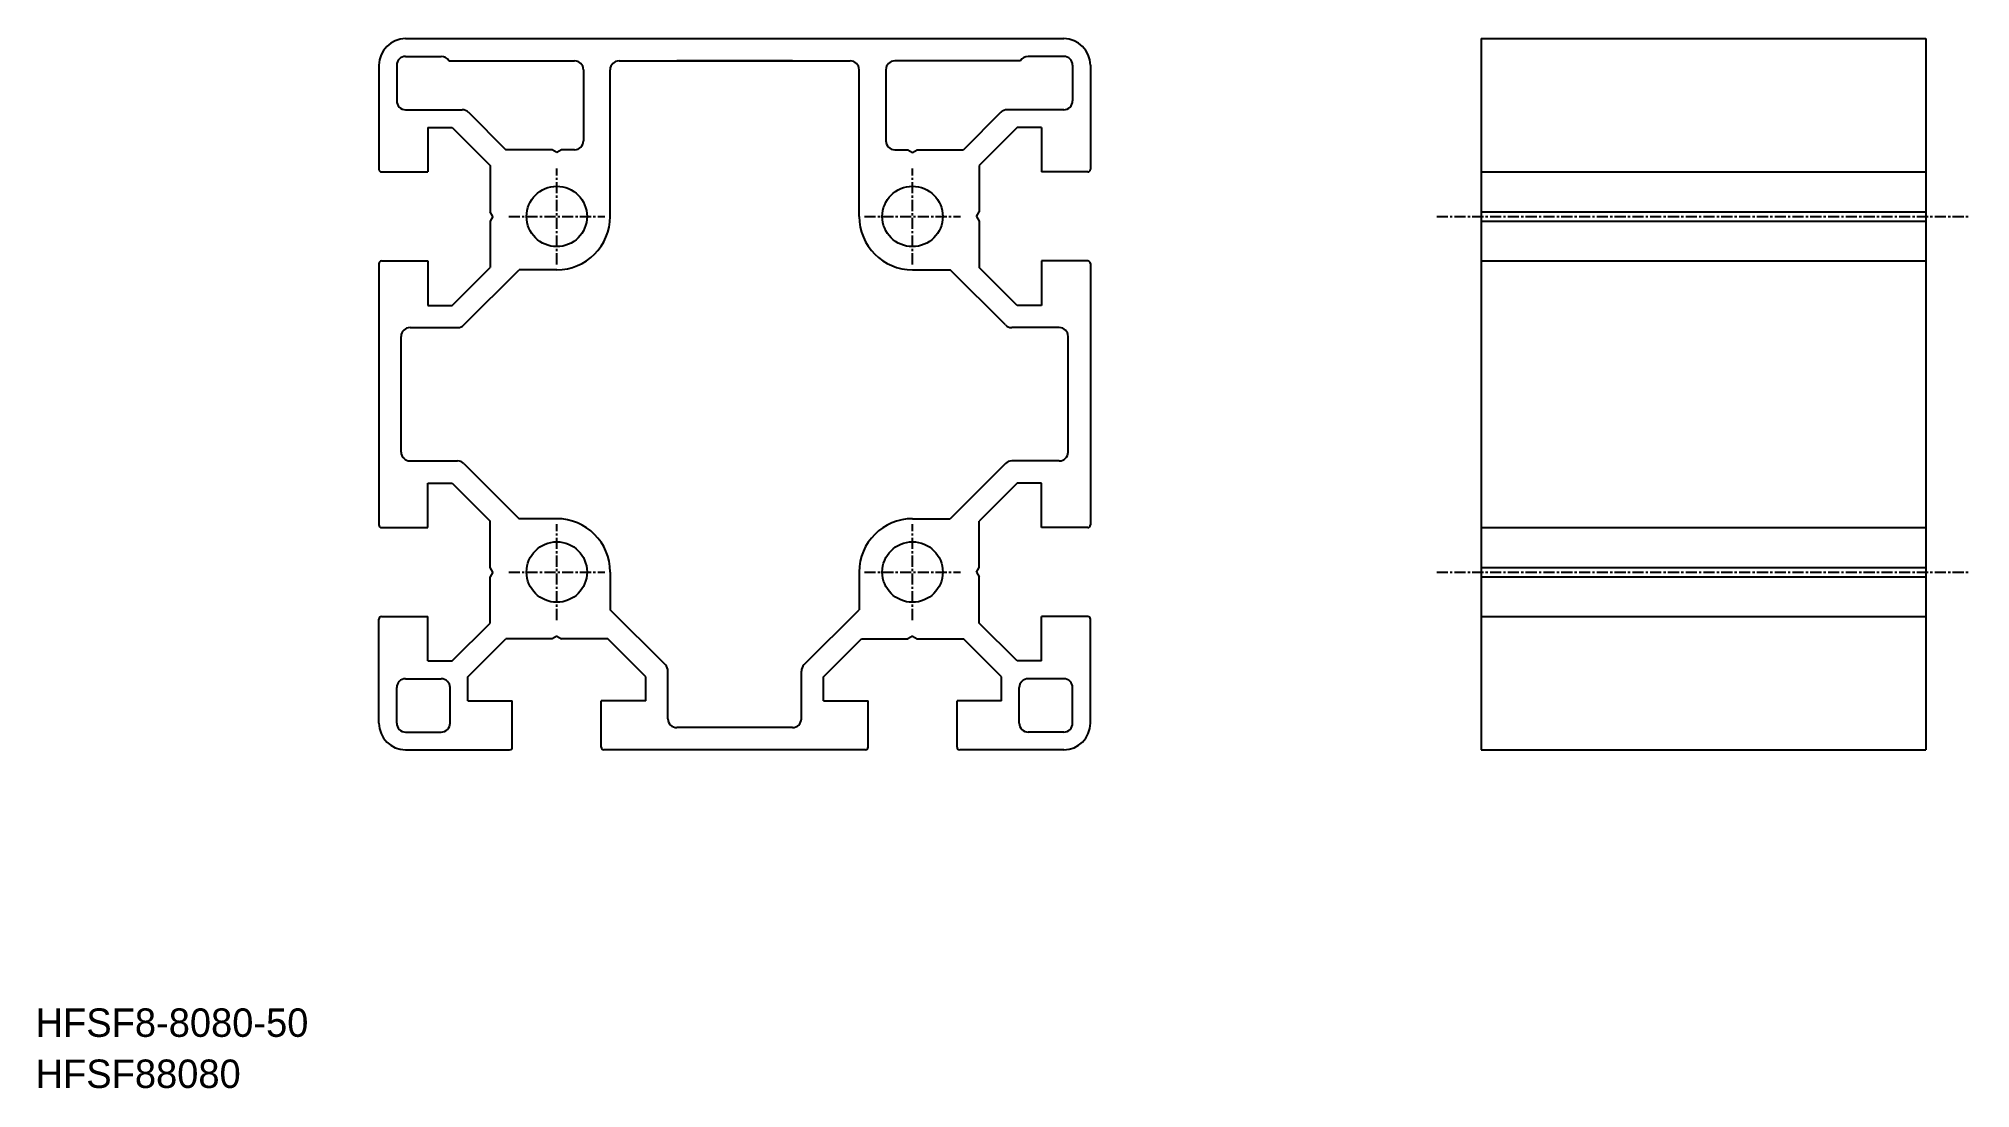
# Model space of a CAD drawing. Extents: x 2 to 219, y 2 to 120.
import ezdxf

# ---------------------------------------------------------------- set-up
doc = ezdxf.new("R2010")
doc.units = 0
doc.linetypes.add('CENTER', pattern=[2, 1.25, -0.25, 0.25, -0.25])
doc.layers.get('0').update_dxf_attribs({"linetype": 'CONTINUOUS'})
doc.layers.add('CENTER', color=1, linetype='CENTER')
doc.styles.add('MISUMI', font='txt')

msp = doc.modelspace()

# ---------------------------------------------------------------- linework, layer by layer
at = {"color": 7, "linetype": 'CONTINUOUS'}
for p, q in [((43, 120), (117, 120)), ((163.94, 120), (213.94, 120)), ((163.94, 120), (163.94, 40)), ((213.94, 120), (213.94, 40)), ((43, 118), (47, 118)), ((47.87, 117.5), (62, 117.5)), ((67, 117.5), (93, 117.5)), ((86.5, 117.5), (73.5, 117.5)), ((112.13, 117.5), (98, 117.5)), ((117, 118), (113, 118)), ((40, 117), (40, 105.3)), ((42, 117), (42, 113)), ((63, 116.5), (63, 108.5)), ((66, 100), (66, 116.5)), ((94, 100), (94, 116.5)), ((97, 116.5), (97, 108.5)), ((118, 117), (118, 113)), ((120, 117), (120, 105.3)), ((43, 112), (49.35, 112)), ((50.06, 111.71), (54.27, 107.5)), ((109.94, 111.71), (105.73, 107.5)), ((117, 112), (110.65, 112)), ((45.5, 110), (45.5, 105)), ((45.5, 110), (48.23, 110)), ((48.23, 110), (52.5, 105.73)), ((111.77, 110), (107.5, 105.73)), ((114.5, 110), (111.77, 110)), ((114.5, 110), (114.5, 105)), ((59.48, 107.5), (54.27, 107.5)), ((60, 107.2), (59.48, 107.5)), ((60.52, 107.5), (60, 107.2)), ((62, 107.5), (60.52, 107.5)), ((98, 107.5), (99.48, 107.5)), ((99.48, 107.5), (100, 107.2)), ((100, 107.2), (100.52, 107.5)), ((100.52, 107.5), (105.73, 107.5)), ((40.3, 105), (45.5, 105)), ((52.5, 105.73), (52.5, 100.52)), ((107.5, 105.73), (107.5, 100.52)), ((119.7, 105), (114.5, 105)), ((163.94, 105), (213.94, 105)), ((52.8, 100), (52.5, 100.52)), ((52.8, 100), (52.5, 99.48)), ((107.2, 100), (107.5, 100.52)), ((107.2, 100), (107.5, 99.48)), ((163.94, 100.52), (213.94, 100.52)), ((52.5, 99.48), (52.5, 94.27)), ((107.5, 99.48), (107.5, 94.27)), ((163.94, 99.48), (213.94, 99.48)), ((40, 94.7), (40, 65.3)), ((40.3, 95), (45.5, 95)), ((45.5, 95), (45.5, 90)), ((48.23, 90), (52.5, 94.27)), ((49.56, 87.79), (55.77, 94)), ((60, 94), (55.77, 94)), ((100, 94), (104.23, 94)), ((110.44, 87.79), (104.23, 94)), ((111.77, 90), (107.5, 94.27)), ((114.5, 95), (114.5, 90)), ((119.7, 95), (114.5, 95)), ((120, 94.7), (120, 65.3)), ((163.94, 95), (213.94, 95)), ((45.5, 90), (48.23, 90)), ((114.5, 90), (111.77, 90)), ((43.5, 87.5), (48.85, 87.5)), ((116.5, 87.5), (111.15, 87.5)), ((42.5, 73.5), (42.5, 86.5)), ((117.5, 73.5), (117.5, 86.5)), ((43.5, 72.5), (48.85, 72.5)), ((49.56, 72.21), (55.77, 66)), ((110.44, 72.21), (104.23, 66)), ((116.5, 72.5), (111.15, 72.5)), ((45.5, 65), (45.5, 70)), ((45.5, 70), (48.23, 70)), ((48.23, 70), (52.5, 65.73)), ((111.77, 70), (107.5, 65.73)), ((114.5, 70), (111.77, 70)), ((114.5, 65), (114.5, 70)), ((52.5, 60.52), (52.5, 65.73)), ((60, 66), (55.77, 66)), ((100, 66), (104.23, 66)), ((107.5, 60.52), (107.5, 65.73)), ((40.3, 65), (45.5, 65)), ((119.7, 65), (114.5, 65)), ((163.94, 65), (213.94, 65)), ((52.8, 60), (52.5, 60.52)), ((52.8, 60), (52.5, 59.48)), ((52.5, 54.27), (52.5, 59.48)), ((66, 60), (66, 55.77)), ((94, 60), (94, 55.77)), ((107.2, 60), (107.5, 60.52)), ((107.2, 60), (107.5, 59.48)), ((107.5, 54.27), (107.5, 59.48)), ((163.94, 60.52), (213.94, 60.52)), ((163.94, 59.48), (213.94, 59.48)), ((40, 43), (40, 54.7)), ((40.3, 55), (45.5, 55)), ((45.5, 50), (45.5, 55)), ((72.21, 49.56), (66, 55.77)), ((87.79, 49.56), (94, 55.77)), ((119.7, 55), (114.5, 55)), ((114.5, 50), (114.5, 55)), ((120, 43), (120, 54.7)), ((163.94, 55), (213.94, 55)), ((48.23, 50), (52.5, 54.27)), ((50, 48.23), (54.27, 52.5)), ((59.48, 52.5), (54.27, 52.5)), ((60, 52.8), (59.48, 52.5)), ((60, 52.8), (60.52, 52.5)), ((65.73, 52.5), (60.52, 52.5)), ((70, 48.23), (65.73, 52.5)), ((90, 48.23), (94.27, 52.5)), ((94.27, 52.5), (99.48, 52.5)), ((100, 52.8), (99.48, 52.5)), ((100, 52.8), (100.52, 52.5)), ((100.52, 52.5), (105.73, 52.5)), ((110, 48.23), (105.73, 52.5)), ((111.77, 50), (107.5, 54.27)), ((45.5, 50), (48.23, 50)), ((114.5, 50), (111.77, 50)), ((43, 48), (47, 48)), ((50, 45.5), (50, 48.23)), ((70, 45.5), (70, 48.23)), ((72.5, 43.5), (72.5, 48.85)), ((87.5, 43.5), (87.5, 48.85)), ((90, 45.5), (90, 48.23)), ((110, 45.5), (110, 48.23)), ((117, 48), (113, 48)), ((42, 43), (42, 47)), ((48, 43), (48, 47)), ((112, 43), (112, 47)), ((118, 43), (118, 47)), ((50, 45.5), (55, 45.5)), ((55, 40.3), (55, 45.5)), ((70, 45.5), (65, 45.5)), ((65, 40.3), (65, 45.5)), ((90, 45.5), (95, 45.5)), ((95, 40.3), (95, 45.5)), ((105, 40.3), (105, 45.5)), ((110, 45.5), (105, 45.5)), ((43, 42), (47, 42)), ((86.5, 42.5), (73.5, 42.5)), ((117, 42), (113, 42)), ((43, 40), (54.7, 40)), ((94.7, 40), (65.3, 40)), ((117, 40), (105.3, 40)), ((163.94, 40), (213.94, 40))]:
    msp.add_line(p, q, dxfattribs=at)
for centre in [(60, 100), (100, 100), (60, 60), (100, 60)]:
    msp.add_circle(centre, 3.4, dxfattribs=at)
for centre, radius, start, end in [((43, 117), 3, 90, 180), ((117, 117), 3, 0, 90), ((43, 117), 1, 90, 180), ((47, 117), 1, 30, 90), ((62, 116.5), 1, 0, 90), ((67, 116.5), 1, 90, 180), ((93, 116.5), 1, 0, 90), ((98, 116.5), 1, 90, 180), ((113, 117), 1, 90, 150), ((117, 117), 1, 0, 90), ((43, 113), 1, 180, 270), ((117, 113), 1, 270, 0), ((49.35, 111), 1, 45, 90), ((110.65, 111), 1, 90, 135), ((62, 108.5), 1, 270, 0), ((98, 108.5), 1, 180, 270), ((40.3, 105.3), 0.3, 180, 270), ((119.7, 105.3), 0.3, 270, 0), ((60, 100), 6, 270, 0), ((100, 100), 6, 180, 270), ((40.3, 94.7), 0.3, 90, 180), ((119.7, 94.7), 0.3, 0, 90), ((43.5, 86.5), 1, 90, 180), ((48.85, 88.5), 1, 270, 315), ((111.15, 88.5), 1, 225, 270), ((116.5, 86.5), 1, 0, 90), ((43.5, 73.5), 1, 180, 270), ((48.85, 71.5), 1, 45, 90), ((111.15, 71.5), 1, 90, 135), ((116.5, 73.5), 1, 270, 0), ((40.3, 65.3), 0.3, 180, 270), ((60, 60), 6, 0, 90), ((100, 60), 6, 90, 180), ((119.7, 65.3), 0.3, 270, 0), ((40.3, 54.7), 0.3, 90, 180), ((119.7, 54.7), 0.3, 0, 90), ((43, 47), 1, 90, 180), ((47, 47), 1, 0, 90), ((71.5, 48.85), 1, 0, 45), ((88.5, 48.85), 1, 135, 180), ((113, 47), 1, 90, 180), ((117, 47), 1, 0, 90), ((73.5, 43.5), 1, 180, 270), ((86.5, 43.5), 1, 270, 360), ((43, 43), 3, 180, 270), ((43, 43), 1, 180, 270), ((47, 43), 1, 270, 0), ((113, 43), 1, 180, 270), ((117, 43), 3, 270, 0), ((117, 43), 1, 270, 0), ((54.7, 40.3), 0.3, 270, 0), ((65.3, 40.3), 0.3, 180, 270), ((94.7, 40.3), 0.3, 270, 0), ((105.3, 40.3), 0.3, 180, 270)]:
    msp.add_arc(centre, radius, start, end, dxfattribs=at)
at = {"layer": 'CENTER', "color": 1, "linetype": 'CENTER'}
for p, q in [((60, 94.6), (60, 105.4)), ((100, 94.6), (100, 105.4)), ((54.6, 100), (65.4, 100)), ((94.6, 100), (105.4, 100)), ((158.94, 100), (218.94, 100)), ((60, 54.6), (60, 65.4)), ((100, 54.6), (100, 65.4)), ((54.6, 60), (65.4, 60)), ((94.6, 60), (105.4, 60)), ((158.94, 60), (218.94, 60))]:
    msp.add_line(p, q, dxfattribs=at)

# ---------------------------------------------------------------- texts
at = {"color": 7, "linetype": 'CONTINUOUS', "style": 'MISUMI'}
for s, p in [('HFSF8-8080-50', (1.39, 7.72)), ('HFSF88080', (1.39, 1.97))]:
    msp.add_text(s, height=3.2, dxfattribs=at).set_placement(p)

doc.saveas('drawing.dxf')
